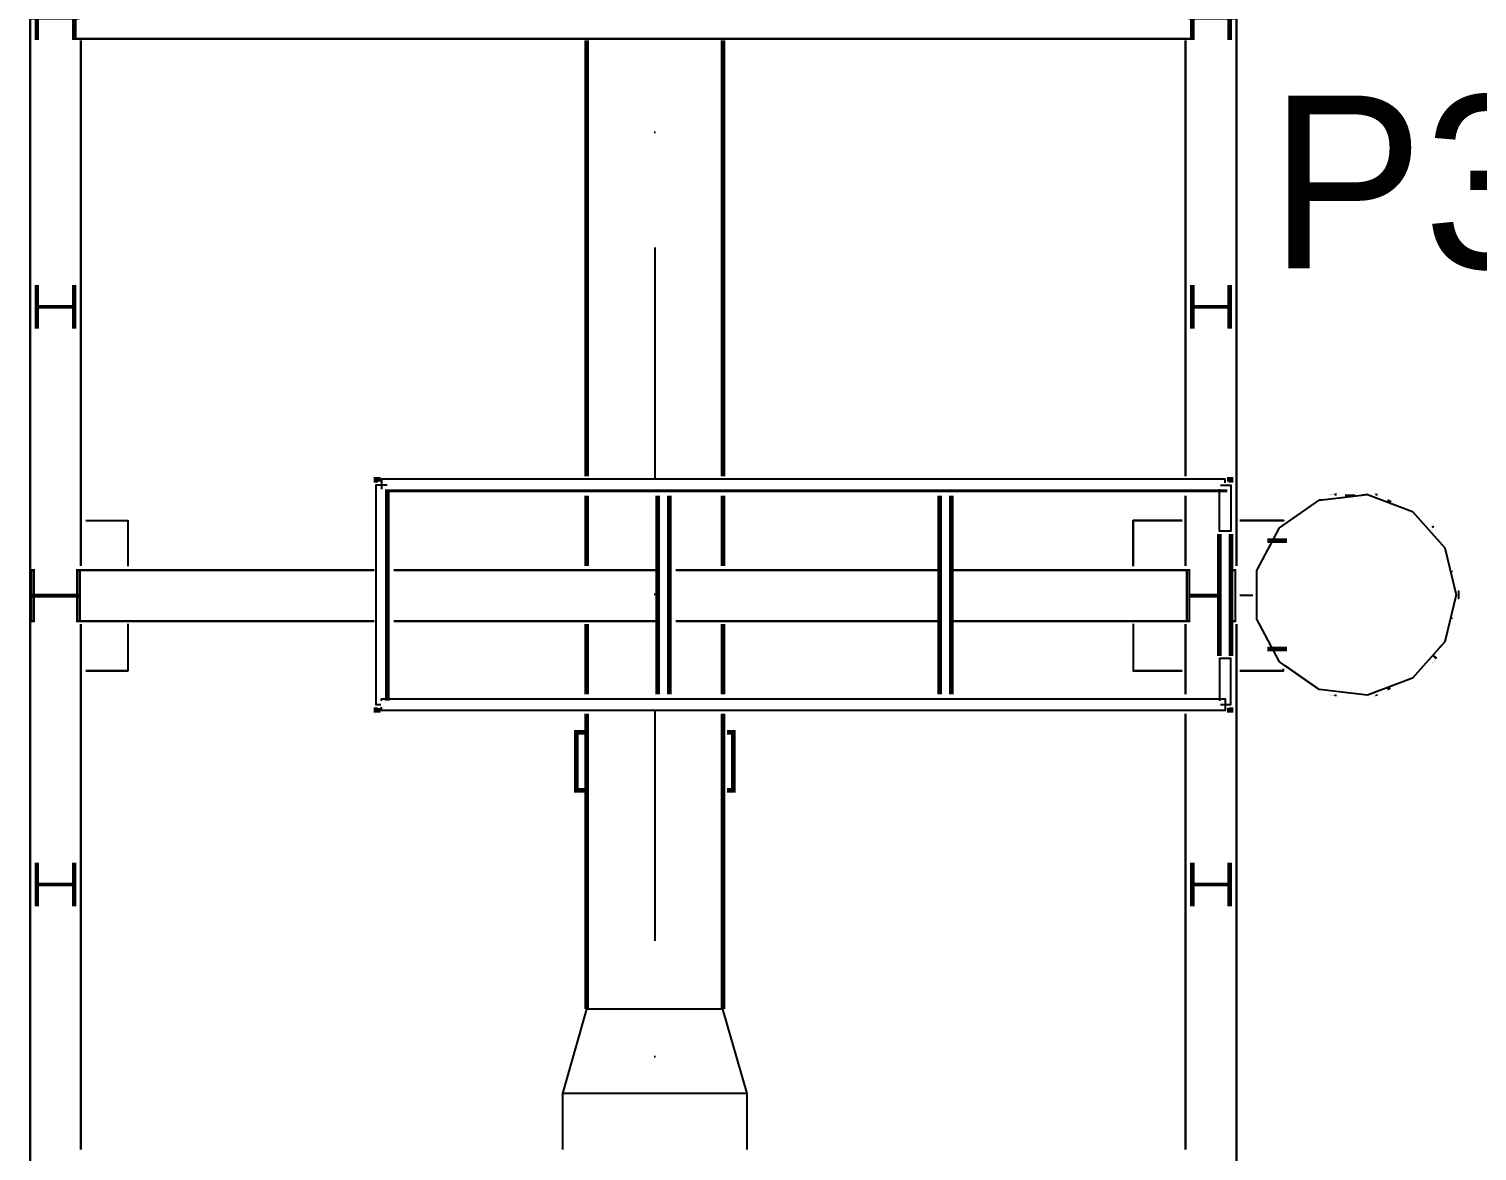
# Model space of a CAD drawing. Extents: x -57244 to 324435, y 15553 to 159369.
# Drawn here: x 176748 to 183013, y 81174 to 86030 of the extents above; entities that cross this region are included whole.
import ezdxf

# ---------------------------------------------------------------- set-up
doc = ezdxf.new("R2010")
doc.units = 0
doc.header["$LTSCALE"] = 2000
doc.header["$MEASUREMENT"] = 0
doc.linetypes.add('DASHDOT', pattern=[1, 0.5, -0.25, 0, -0.25])
doc.linetypes.add('HIDDEN', pattern=[0.375, 0.25, -0.125])
doc.layers.add('BASE', color=253, linetype='CONTINUOUS')
doc.styles.add('TXT', font='TXT', dxfattribs={"height": 0.2})

msp = doc.modelspace()

# ---------------------------------------------------------------- linework, layer by layer
at = {"layer": 'BASE', "linetype": 'DASHDOT'}
for p, q in [((179455.6840535413, 89084.27371720038, 1728.539999999997), (179455.6840535413, 80156.15371720027, 754.5800000000017)), ((182042.8240535417, 83577.91371720028, 150), (181987.3440535433, 83577.91371720028, 150))]:
    msp.add_line(p, q, dxfattribs=at)
at = {"layer": 'BASE', "linetype": 'HIDDEN'}
for p, q in [((182348.0040535432, 83992.55371720041, 100), (182330.944053542, 83990.47371720022, 100)), ((182403.4840535415, 83999.27371720015, 100), (182431.2440535387, 84002.65371720027, 100)), ((182538.8240535437, 84015.71371720033, 100), (182514.4640535392, 84012.75371720013, 100)), ((182734.6040535412, 83941.4537172002, 100), (182791.9040535387, 83876.79371720017, 100)), ((182115.2040535395, 83788.8337172002, 100), (182144.3240535431, 83844.3137172003, 100)), ((182869.8240535435, 83788.8337172002, 100), (182873.4640535417, 83784.71371720021, 100)), ((182873.4640535417, 83378.09371720045, 100), (182844.1040535384, 83344.9337172003, 100)), ((182181.5440535414, 83275.4537172002, 100), (182330.944053542, 83172.33371720044, 100)), ((182791.9040535387, 83286.01371720049, 100), (182734.6040535412, 83221.35371720046, 100))]:
    msp.add_line(p, q, dxfattribs=at)
at = {"layer": 'BASE', "linetype": 'Continuous'}
for p, q in [((176993.5440535409, 83252.91371720028), (177175.5840535435, 83252.91371720028)), ((181737.6440535401, 83252.91371720028), (181525.5840535435, 83252.91371720028)), ((182175.5840535435, 83252.91371720028), (181987.3440535433, 83252.91371720028))]:
    msp.add_line(p, q, dxfattribs=at)
at = {"layer": 'BASE', "linetype": 'Continuous', "const_width": 10}
for points, elevation in [([(176777.0840535412, 86167.91371720028), (176777.0840535412, 85987.91371720028), (176786.5840535412, 85987.91371720028), (176786.5840535412, 86074.91371720028), (176938.5840535412, 86074.91371720028), (176938.5840535412, 85987.91371720028), (176948.0840535412, 85987.91371720028), (176948.0840535412, 86167.91371720028), (176938.5840535412, 86167.91371720028), (176938.5840535412, 86080.91371720028), (176786.5840535412, 86080.91371720028), (176786.5840535412, 86167.91371720028)], 7800), ([(181776.5840535412, 86167.91371720028), (176948.5840535412, 86167.91371720028), (176948.5840535412, 85987.91371720028), (181776.5840535412, 85987.91371720028)], 7800), ([(181948.0840535412, 85987.91371720028), (181948.0840535412, 86167.91371720028), (181938.5840535412, 86167.91371720028), (181938.5840535412, 86080.91371720028), (181786.5840535412, 86080.91371720028), (181786.5840535412, 86167.91371720028), (181777.0840535412, 86167.91371720028), (181777.0840535412, 85987.91371720028), (181786.5840535412, 85987.91371720028), (181786.5840535412, 86074.91371720028), (181938.5840535412, 86074.91371720028), (181938.5840535412, 85987.91371720028)], 7800), ([(176777.0840535412, 84917.91371720028), (176786.5840535412, 84917.91371720028), (176786.5840535412, 84830.91371720028), (176938.5840535412, 84830.91371720028), (176938.5840535412, 84917.91371720028), (176948.0840535412, 84917.91371720028), (176948.0840535412, 84737.91371720028), (176938.5840535412, 84737.91371720028), (176938.5840535412, 84824.91371720028), (176786.5840535412, 84824.91371720028), (176786.5840535412, 84737.91371720028), (176777.0840535412, 84737.91371720028)], 7050), ([(181786.5840535411, 84737.91371720028), (181777.0840535411, 84737.91371720028), (181777.0840535411, 84917.91371720028), (181786.5840535411, 84917.91371720028), (181786.5840535411, 84830.91371720028), (181938.5840535411, 84830.91371720028), (181938.5840535411, 84917.91371720028), (181948.0840535411, 84917.91371720028), (181948.0840535411, 84737.91371720028), (181938.5840535411, 84737.91371720028), (181938.5840535411, 84824.91371720028), (181786.5840535411, 84824.91371720028)], 7050.000000000007), ([(182111.0840535412, 83820.45371720032), (182186.0840535412, 83820.45371720032), (182186.0840535412, 83811.09371720033), (182111.0840535412, 83811.09371720033)], 9550), ([(182847.9840535411, 83816.57371720031), (182847.3840535411, 83817.33371720032)], 2387.5), ([(182847.3840535411, 83817.33371720032), (182847.9840535411, 83816.57371720031)], 2312.5), ([(176768.5840535412, 83581.41371720028), (176956.5840535412, 83581.41371720028), (176956.5840535412, 83687.91371720028), (176967.5840535412, 83687.91371720028), (176967.5840535412, 83467.91371720028), (176956.5840535412, 83467.91371720028), (176956.5840535412, 83574.41371720028), (176768.5840535412, 83574.41371720028), (176768.5840535412, 83467.91371720028), (176757.5840535412, 83467.91371720028), (176757.5840535412, 83687.91371720028), (176768.5840535412, 83687.91371720028)], 7800), ([(182904.6240535411, 83677.85371720034), (182902.8640535411, 83685.49371720024)], 2387.5), ([(182902.8640535411, 83477.33371720032), (182904.3240535411, 83483.65371720027)], 2387.5), ([(182904.3240535411, 83483.65371720027), (182902.8640535411, 83477.33371720032)], 2312.5), ([(182111.0840535412, 83351.71371720033), (182111.0840535412, 83342.35371720034), (182186.0840535412, 83342.35371720034), (182186.0840535412, 83351.71371720033)], 9550), ([(176786.5840535412, 82324.91371720028), (176938.5840535412, 82324.91371720028), (176938.5840535412, 82237.91371720028), (176948.0840535412, 82237.91371720028), (176948.0840535412, 82417.91371720028), (176938.5840535412, 82417.91371720028), (176938.5840535412, 82330.91371720028), (176786.5840535412, 82330.91371720028), (176786.5840535412, 82417.91371720028), (176777.0840535412, 82417.91371720028), (176777.0840535412, 82237.91371720028), (176786.5840535412, 82237.91371720028)], 7050), ([(181786.5840535412, 82417.91371720028), (181786.5840535412, 82330.91371720028), (181938.5840535412, 82330.91371720028), (181938.5840535412, 82417.91371720028), (181948.0840535412, 82417.91371720028), (181948.0840535412, 82237.91371720028), (181938.5840535412, 82237.91371720028), (181938.5840535412, 82324.91371720028), (181786.5840535412, 82324.91371720028), (181786.5840535412, 82237.91371720028), (181777.0840535412, 82237.91371720028), (181777.0840535412, 82417.91371720028)], 7050)]:
    msp.add_lwpolyline(points, close=True, dxfattribs=dict(at, elevation=elevation))
at = {"layer": 'BASE', "linetype": 'Continuous'}
for points, const_width, elevation in [([(181776.5840535412, 85987.91371720028), (176948.5840535412, 85987.91371720028), (176948.5840535412, 86167.91371720028)], 10, 7628.999999999996), ([(176752.5840535412, 86074.91371720028), (176752.5840535412, 83594.63371720025)], 10, 6851), ([(176965.8040535412, 86074.91371720028), (176752.5840535412, 86074.91371720028), (176752.5840535412, 83581.91371720028), (176965.8040535412, 83581.91371720028)], 10, 7050), ([(176948.5840535412, 86074.91371720028), (176948.5840535412, 85987.91371720028)], 10, 7790.499999999996), ([(181972.5840535411, 83705.59371720033), (181972.5840535411, 86074.91371720028), (181765.4040535412, 86074.91371720028)], 10, 7050.000000000007), ([(181776.5840535412, 86074.91371720028), (181776.5840535412, 85987.91371720028)], 10, 7790.499999999996), ([(181866.0840535412, 86074.91371720028), (181972.5840535412, 86074.91371720028), (181972.5840535412, 83705.59371720033)], 10, 6851), ([(176972.5840535412, 85980.5537172003), (176972.5840535412, 83705.59371720033)], 10, 7050), ([(179160.6840535412, 84094.01371720026), (179160.6840535412, 85980.5537172003)], 20, 1300), ([(179750.6840535412, 84094.01371720026), (179750.6840535412, 85980.5537172003)], 20, 1300), ([(181752.5840535412, 85980.5537172003), (181752.5840535412, 84094.01371720026)], 10, 6839.999999999996), ([(181752.5840535412, 84094.01371720026), (181752.5840535412, 85980.5537172003)], 10, 7050), ([(181752.5840535412, 85980.5537172003), (181752.5840535412, 84094.01371720026)], 10, 7039), ([(181752.5840535412, 85980.5537172003), (181752.5840535412, 84094.01371720026)], 10, 6851), ([(178248.5840535412, 84066.25371720025), (178248.5840535412, 84081.41371720028), (178269.7440535411, 84081.41371720028)], 20, 8500), ([(178269.7440535411, 84081.41371720028), (178248.5840535412, 84081.41371720028), (178248.5840535412, 84066.25371720025)], 20, 8600), ([(181931.8640535411, 84081.41371720028), (181948.5840535412, 84081.41371720028), (181948.5840535412, 84066.25371720025)], 20, 8600), ([(181931.8640535411, 84081.41371720028), (181948.5840535412, 84081.41371720028), (181948.5840535412, 84066.25371720025)], 20, 8500), ([(178298.5840535412, 83122.99371720024), (178298.5840535412, 84038.51371720026)], 20, 9600), ([(179160.6840535412, 84010.77371720027), (179160.6840535412, 83705.59371720033)], 20, 1300), ([(179468.5840535412, 83150.73371720035), (179468.5840535412, 84010.77371720027)], 20, 8600), ([(179518.5840535412, 83150.73371720035), (179518.5840535412, 84010.77371720027)], 20, 8600), ([(179750.6840535412, 83705.59371720033), (179750.6840535412, 84010.77371720027)], 20, 1300), ([(180688.5840535412, 84010.77371720027), (180688.5840535412, 83150.73371720035)], 20, 8500), ([(180688.5840535412, 84010.77371720027), (180688.5840535412, 83150.73371720035)], 20, 8600), ([(180738.5840535412, 84010.77371720027), (180738.5840535412, 83150.73371720035)], 20, 8600), ([(180738.5840535412, 84010.77371720027), (180738.5840535412, 83150.73371720035)], 20, 8500), ([(181752.5840535412, 83705.59371720033), (181752.5840535412, 84010.77371720027)], 10, 6851), ([(181752.5840535412, 83705.59371720033), (181752.5840535412, 84010.77371720027)], 10, 7050), ([(181752.5840535412, 83705.59371720033), (181752.5840535412, 84010.77371720027)], 10, 6839.999999999996), ([(181752.5840535412, 84010.77371720027), (181752.5840535412, 83705.59371720033)], 10, 7039), ([(182441.5440535411, 84010.77371720027), (182486.7240535412, 84010.9337172003)], 10, 2312.5), ([(182486.7240535412, 84010.9337172003), (182441.5440535411, 84010.77371720027)], 10, 2387.5), ([(182441.5440535411, 84010.77371720027), (182486.7240535412, 84010.9337172003)], 10, 2387.5), ([(182486.7240535412, 84010.9337172003), (182441.5440535411, 84010.77371720027)], 10, 2312.5), ([(182641.8440535412, 83983.03371720028), (182625.4440535411, 83990.87371720036)], 10, 2312.5), ([(182625.4440535411, 83990.87371720036), (182641.8440535412, 83983.03371720028)], 10, 2387.5), ([(182641.8440535412, 83983.03371720028), (182625.4440535411, 83990.87371720036)], 10, 2387.5), ([(182627.7440535412, 83983.03371720028), (182625.4440535411, 83984.13371720025)], 10, 2312.5), ([(182627.7440535412, 83983.03371720028), (182625.4440535411, 83984.13371720025)], 10, 2312.5), ([(182627.7440535412, 83983.03371720028), (182625.4440535411, 83984.13371720025)], 10, 2387.5), ([(182627.7440535412, 83983.03371720028), (182625.4440535411, 83984.13371720025)], 10, 2387.5), ([(181898.5840535412, 83844.3137172003), (181898.5840535412, 83317.19371720031)], 20, 8600), ([(181948.5840535412, 83844.3137172003), (181948.5840535412, 83317.19371720031)], 20, 8500), ([(181948.5840535412, 83317.19371720031), (181948.5840535412, 83844.3137172003)], 20, 8600), ([(182819.6440535411, 83878.99371720036), (182825.4640535412, 83872.0537172003)], 10, 2350.259999999998), ([(182153.8040535412, 83811.09371720033), (182126.0640535412, 83811.09371720033)], 10, 150), ([(176965.8040535412, 83687.91371720028), (176967.5840535412, 83687.91371720028), (176967.5840535412, 83483.65371720027)], 10, 150), ([(176967.5840535412, 83687.91371720028), (176967.5840535412, 83581.41371720028)], 10, 7601.02), ([(178241.9840535412, 83687.91371720028), (176967.5840535412, 83687.91371720028)], 10, 7789), ([(176967.5840535412, 83687.91371720028), (176967.5840535412, 83467.91371720028)], 10, 7800.02), ([(178241.9840535412, 83687.91371720028), (176967.5840535412, 83687.91371720028), (176967.5840535412, 83581.41371720028)], 10, 7601), ([(178241.9840535412, 83687.91371720028), (176967.5840535412, 83687.91371720028), (176967.5840535412, 83467.91371720028), (178241.9840535412, 83467.91371720028)], 10, 7800), ([(179462.7040535412, 83687.91371720028), (178325.2240535412, 83687.91371720028)], 10, 7789), ([(179462.7040535412, 83687.91371720028), (178325.2240535412, 83687.91371720028)], 10, 7601), ([(178325.2240535412, 83687.91371720028), (179462.7040535412, 83687.91371720028)], 10, 7800), ([(180683.4040535412, 83687.91371720028), (179545.9240535412, 83687.91371720028)], 10, 7800), ([(180683.4040535412, 83687.91371720028), (179545.9240535412, 83687.91371720028)], 10, 7601), ([(180683.4040535412, 83687.91371720028), (179545.9240535412, 83687.91371720028)], 10, 7789), ([(181757.5840535412, 83581.41371720028), (181757.5840535412, 83687.91371720028), (180738.8840535411, 83687.91371720028)], 10, 7789), ([(181757.5840535412, 83581.41371720028), (181757.5840535412, 83687.91371720028), (180738.8840535411, 83687.91371720028)], 10, 7601), ([(180738.8840535411, 83467.91371720028), (181757.5840535412, 83467.91371720028), (181757.5840535412, 83687.91371720028), (180738.8840535411, 83687.91371720028)], 10, 7800), ([(181876.3640535388, 83581.41371720028), (181768.5840535388, 83581.41371720028), (181768.5840535388, 83687.91371720028), (181757.5840535389, 83687.91371720028), (181757.5840535389, 83467.91371720028), (181768.5840535388, 83467.91371720028), (181768.5840535388, 83574.41371720028), (181876.3640535388, 83574.41371720028)], 10, 7799.999999982832), ([(181765.4040535412, 83467.91371720028), (181757.5840535412, 83467.91371720028), (181757.5840535412, 83687.91371720028), (181765.4040535412, 83687.91371720028)], 10, 150), ([(181757.5840535412, 83467.91371720028), (181757.5840535412, 83687.91371720028)], 10, 7800.02), ([(181959.6040535411, 83687.91371720028), (181967.5840535412, 83687.91371720028), (181967.5840535412, 83467.91371720028), (181959.6040535411, 83467.91371720028)], 10, 7800), ([(181967.5840535412, 83483.65371720027), (181967.5840535412, 83677.85371720034)], 10, 150), ([(176771.6040535412, 83581.91371720028), (176859.0840535412, 83581.91371720028)], 10, 7039), ([(176965.8040535412, 83581.91371720028), (176771.6040535412, 83581.91371720028)], 10, 6839.999999999996), ([(176866.0840535412, 83581.91371720028), (176965.8040535412, 83581.91371720028)], 10, 7039), ([(181904.1040535411, 83581.91371720028), (181793.1440535412, 83581.91371720028)], 10, 7050), ([(181793.1440535412, 83581.91371720028), (181859.0840535412, 83581.91371720028)], 10, 7039), ([(181904.1040535411, 83581.91371720028), (181793.1440535412, 83581.91371720028)], 10, 6839.999999999996), ([(181866.0840535412, 83581.91371720028), (181904.1040535411, 83581.91371720028)], 10, 7039), ([(176965.8040535412, 83573.91371720028), (176752.5840535412, 83573.91371720028), (176752.5840535412, 81080.91371720028), (176965.8040535412, 81080.91371720028)], 10, 7050), ([(176859.0840535412, 83573.91371720028), (176752.5840535412, 83573.91371720028), (176752.5840535412, 81080.91371720028)], 10, 6851), ([(176965.8040535412, 81080.91371720028), (176752.5840535412, 81080.91371720028), (176752.5840535412, 83573.91371720028), (176965.8040535412, 83573.91371720028)], 10, 6839.999999999996), ([(176859.0840535412, 81080.91371720028), (176752.5840535412, 81080.91371720028), (176752.5840535412, 83573.91371720028), (176859.0840535412, 83573.91371720028)], 10, 7039), ([(176866.0840535412, 83573.91371720028), (176965.8040535412, 83573.91371720028)], 10, 6851), ([(176967.5840535412, 83574.41371720028), (176967.5840535412, 83467.91371720028)], 10, 7601), ([(176967.5840535412, 83467.91371720028), (176967.5840535412, 83574.41371720028)], 10, 7601.02), ([(181904.1040535411, 83573.91371720028), (181765.4040535412, 83573.91371720028)], 10, 7050), ([(181765.4040535412, 83573.91371720028), (181859.0840535412, 83573.91371720028)], 10, 6851), ([(178241.9840535412, 83467.91371720028), (176967.5840535412, 83467.91371720028)], 10, 7789), ([(176967.5840535412, 83467.91371720028), (178241.9840535412, 83467.91371720028)], 10, 7589.999999999996), ([(179462.7040535412, 83467.91371720028), (178325.2240535412, 83467.91371720028)], 10, 7789), ([(179462.7040535412, 83467.91371720028), (178325.2240535412, 83467.91371720028)], 10, 7800), ([(178325.2240535412, 83467.91371720028), (179462.7040535412, 83467.91371720028)], 10, 7589.999999999996), ([(179160.6840535412, 83150.73371720035), (179160.6840535412, 83455.91371720028)], 20, 1300), ([(180683.4040535412, 83467.91371720028), (179545.9240535412, 83467.91371720028)], 10, 7589.999999999996), ([(179545.9240535412, 83467.91371720028), (180683.4040535412, 83467.91371720028)], 10, 7789), ([(179545.9240535412, 83467.91371720028), (180683.4040535412, 83467.91371720028)], 10, 7800), ([(179750.6840535412, 83455.91371720028), (179750.6840535412, 83150.73371720035)], 20, 1300), ([(181737.6440535412, 83467.91371720028), (180738.8840535411, 83467.91371720028)], 10, 7789), ([(181737.6440535412, 83467.91371720028), (180738.8840535411, 83467.91371720028)], 10, 7589.999999999996), ([(176972.5840535412, 81180.95371720032), (176972.5840535412, 83455.91371720028)], 10, 7050), ([(176972.5840535412, 83455.91371720028), (176972.5840535412, 81180.95371720032)], 10, 6839.999999999996), ([(176972.5840535412, 83455.91371720028), (176972.5840535412, 81180.95371720032)], 10, 6851), ([(181752.5840535412, 83455.91371720028), (181752.5840535412, 83150.73371720035)], 10, 7050), ([(181752.5840535412, 83455.91371720028), (181752.5840535412, 83150.73371720035)], 10, 6851), ([(181972.5840535412, 83455.91371720028), (181972.5840535412, 81080.91371720028), (181793.1440535412, 81080.91371720028)], 10, 7050), ([(182126.0640535412, 83342.35371720034), (182111.0840535412, 83342.35371720034)], 10, 150), ([(182639.0840535412, 83178.47371720034), (182625.4440535411, 83171.95371720032)], 10, 2387.5), ([(182639.0840535412, 83178.47371720034), (182625.4440535411, 83171.95371720032)], 10, 2387.5), ([(178269.7440535411, 83081.41371720028), (178248.5840535411, 83081.41371720028), (178248.5840535411, 83095.25371720025)], 20, 8600.000000000004), ([(178248.5840535412, 83095.25371720025), (178248.5840535412, 83081.41371720028)], 20, 8500), ([(181948.5840535412, 83095.25371720025), (181948.5840535412, 83081.41371720028), (181931.8640535411, 83081.41371720028)], 20, 8600), ([(181948.5840535412, 83095.25371720025), (181948.5840535412, 83081.41371720028), (181931.8640535411, 83081.41371720028)], 20, 8500), ([(179160.6840535412, 81788.91371720028), (179160.6840535412, 83067.49371720036)], 20, 1300), ([(179750.6840535412, 81788.91371720028), (179750.6840535412, 83067.49371720036)], 20, 1300), ([(181752.5840535412, 83067.49371720036), (181752.5840535412, 81180.95371720032)], 10, 6851), ([(181752.5840535412, 83067.49371720036), (181752.5840535412, 81180.95371720032)], 10, 7050), ([(179157.5240535412, 82735.91371720028), (179115.6840535412, 82735.91371720028), (179115.6840535412, 82985.91371720028), (179157.5240535412, 82985.91371720028)], 20, 600), ([(179767.8840535411, 82735.91371720028), (179795.6840535412, 82735.91371720028), (179795.6840535412, 82985.91371720028), (179767.8840535411, 82985.91371720028)], 20, 600)]:
    msp.add_lwpolyline(points, dxfattribs=dict(at, const_width=const_width, elevation=elevation))
at = {"layer": 'BASE', "linetype": 'Continuous', "extrusion": (-0.7071067811865476, -0.7071067811865476, 0), "const_width": 20}
for points, elevation in [([(66656.94124595844, 9600.019999999919), (66621.61419117039, 9624.999999999922)], -185495.3344744795), ([(69874.27710035715, 9624.999999999922), (69838.95004556919, 9600.019999999919)], -187404.4944994119)]:
    msp.add_lwpolyline(points, dxfattribs=dict(at, elevation=elevation))
at = {"layer": 'BASE', "linetype": 'Continuous', "extrusion": (0, -0.7081034065938734, 0.7061087491103277), "const_width": 20, "elevation": -52724.30048465784}
msp.add_lwpolyline([(181923.5840535412, 66143.1500354316), (181923.5840535412, 66133.12325130122), (178297.4840535412, 66133.12325130122)], dxfattribs=at)
at = {"layer": 'BASE', "linetype": 'Continuous', "extrusion": (-0.7061087491102442, 0.7081034065939565, 0), "const_width": 20, "elevation": -68937.23717484686}
msp.add_lwpolyline([(-188138.3375709221, 9600.019999999997), (-188148.3643550527, 9607.119999999999)], dxfattribs=at)
at = {"layer": 'BASE', "linetype": 'HIDDEN', "elevation": 9550.000000001324}
msp.add_lwpolyline([(182330.9440535413, 83172.33371720032), (182158.6040535413, 83291.29371720029), (182061.3040535413, 83476.69371720031), (182061.3040535413, 83686.11371720035), (182158.6040535413, 83871.51371720026), (182330.9440535413, 83990.47371720034), (182538.8240535413, 84015.71371720033), (182734.6040535413, 83941.45371720032), (182873.4640535413, 83784.71371720033), (182923.5840535413, 83581.41371720028), (182873.4640535413, 83378.09371720033), (182734.6040535413, 83221.35371720034), (182538.8240535413, 83147.09371720033)], close=True, dxfattribs=at)
at = {"layer": 'BASE', "linetype": 'Continuous', "extrusion": (0.9743911956946242, 0.2248595066987397, 0), "const_width": 10, "elevation": 196590.5812978796}
msp.add_lwpolyline([(40851.67513912504, 2350.079999999922), (40854.0766386569, 2350.259999999922), (40851.67513912504, 2378.959999999926)], dxfattribs=at)
at = {"layer": 'BASE', "linetype": 'Continuous', "extrusion": (-0.2251538785926481, 0.9707767796541283, 0.08305525292868124), "const_width": 10, "elevation": 40691.93521640041}
msp.add_lwpolyline([(-196666.7870993959, -916.8065898724672), (-196666.7872530059, -1032.988003187938), (-196635.5392578697, -1032.988003187973)], dxfattribs=at)
at = {"layer": 'BASE', "linetype": 'Continuous', "extrusion": (0.1725681661606779, 0.981481445039202, 0.08315287771148222), "const_width": 10, "elevation": 114165.5898731816}
msp.add_lwpolyline([(-165271.3520768711, -7070.564092794833), (-165271.3525097909, -7167.760703845917), (-165262.1129210555, -7167.760703845937)], dxfattribs=at)
at = {"layer": 'BASE', "linetype": 'Continuous'}
for points, elevation in [([(176993.5440535412, 83902.91371720028), (177175.5840535412, 83902.91371720028), (177175.5840535412, 83705.59371720033)], 150), ([(176993.5440535412, 83902.91371720028), (177175.5840535412, 83902.91371720028), (177175.5840535412, 83705.59371720033)], 150), ([(181737.6440535412, 83902.91371720028), (181525.5840535412, 83902.91371720028), (181525.5840535412, 83705.59371720033)], 150), ([(181525.5840535412, 83705.59371720033), (181525.5840535412, 83902.91371720028), (181737.6440535412, 83902.91371720028)], 150), ([(182175.5840535411, 83899.79371720029), (182175.5840535411, 83902.91371720028), (181987.3440535411, 83902.91371720028)], 150.0000000000073), ([(181987.3440535411, 83902.91371720028), (182175.5840535411, 83902.91371720028), (182175.5840535411, 83899.79371720029)], 150.0000000000073), ([(177175.5840535412, 83455.91371720028), (177175.5840535412, 83252.91371720028), (176993.5440535412, 83252.91371720028)], 150), ([(177175.5840535412, 83455.91371720028), (177175.5840535412, 83252.91371720028), (176993.5440535412, 83252.91371720028)], 150), ([(181525.5840535412, 83455.91371720028), (181525.5840535412, 83252.91371720028), (181737.6440535412, 83252.91371720028)], 150), ([(181525.5840535412, 83455.91371720028), (181525.5840535412, 83252.91371720028), (181737.6440535412, 83252.91371720028)], 150), ([(181987.3440535412, 83252.91371720028), (182175.5840535412, 83252.91371720028), (182175.5840535412, 83261.71371720033)], 150), ([(181987.3440535412, 83252.91371720028), (182175.5840535412, 83252.91371720028), (182175.5840535412, 83261.71371720033)], 150)]:
    msp.add_lwpolyline(points, dxfattribs=dict(at, elevation=elevation))
at = {"layer": 'BASE', "linetype": 'Continuous', "extrusion": (0, 1, 0)}
for points, const_width, elevation in [([(-182930.6240535411, 2377.720000000001), (-182932.9040535411, 2350.259999999998)], 10, 83565.77371720027), ([(-179711.1640535412, 1447.519999999997), (-179750.6840535412, 1300.02)], 20, 81788.91371720028)]:
    msp.add_lwpolyline(points, dxfattribs=dict(at, const_width=const_width, elevation=elevation))
at = {"layer": 'BASE', "linetype": 'Continuous', "extrusion": (0.7631543418249166, -0.6408583461343307, 0.08304234307718361), "const_width": 10, "elevation": 86341.6619261881}
msp.add_lwpolyline([(181375.4031158948, -4629.082672172801), (181375.4220243527, -4836.458945749263), (181346.2498938168, -4836.458945749289)], dxfattribs=at)
at = {"layer": 'BASE', "linetype": 'Continuous', "extrusion": (0.9753132989728666, -0.2208256526010149, 0), "const_width": 10, "elevation": 159505.9972247372}
msp.add_lwpolyline([(121369.973907659, 2363.299999999865), (121368.8870774056, 2350.259999999864), (121369.973907659, 2350.17999999987)], dxfattribs=at)
at = {"layer": 'BASE', "linetype": 'Continuous', "extrusion": (-0.2251562698375222, -0.9707870897810306, 0.0829281644999481), "const_width": 10, "elevation": -121587.4048092092}
msp.add_lwpolyline([(158898.9246121432, 12576.76061231279), (158898.9278123488, 12476.25442150965), (158867.6798172129, 12476.25442150966)], dxfattribs=at)
at = {"layer": 'BASE', "linetype": 'Continuous', "extrusion": (0.1729398388247263, -0.9814335853304538, 0.08294534183839966), "const_width": 10, "elevation": -49830.23662687597}
msp.add_lwpolyline([(194228.2086815408, 6505.864582594143), (194237.4285730803, 6505.864582594131), (194237.425709706, 6587.646394702935)], dxfattribs=at)
at = {"layer": 'BASE', "linetype": 'Continuous', "extrusion": (0.7071067811865476, -0.7071067811865476, 0), "const_width": 20, "elevation": 67293.36563329754}
msp.add_lwpolyline([(184858.9100871404, 9600.019999999919), (184847.0306932163, 9608.41999999992)], dxfattribs=at)
at = {"layer": 'BASE', "linetype": 'Continuous', "const_width": 20}
for points in [[(179115.6840535412, 82735.91371720028), (179157.5240535412, 82735.91371720028)], [(179795.6840535412, 82735.91371720028), (179767.8840535411, 82735.91371720028)]]:
    msp.add_lwpolyline(points, dxfattribs=at)
at = {"layer": 'BASE', "linetype": 'Continuous'}
for points in [[(178297.4840535418, 84056.41371720028, 9601.119999999999), (178273.5840535417, 84056.41371720028, 9625), (178248.5840535417, 84056.41371720028, 9600), (178248.5840535417, 83106.41371720028, 9600), (178269.7440535397, 83106.41371720028, 9621.159999999996)], [(181923.5840535417, 84066.25371720013, 9615.14), (181923.5840535417, 84081.39371720038, 9600), (178273.5840535417, 84081.39371720038, 9600), (178273.5840535417, 84056.41371720028, 9624.98), (178273.5840535417, 84038.51371720026, 9607.099999999999)], [(181904.1040535419, 84056.41371720028, 9605.54), (181923.5840535417, 84056.41371720028, 9625), (181948.5840535417, 84056.41371720028, 9600), (181948.5840535417, 83856.41371720028, 9600), (181923.5840535417, 83856.41371720028, 9625), (181898.5840535417, 83856.41371720028, 9600), (181898.5840535417, 84038.51371720026, 9600)], [(182930.6240535384, 83597.01371720014, 2377.720000000001), (182932.9040535419, 83597.01371720014, 2350.259999999998), (182932.9040535419, 83565.77371720027, 2350.259999999998), (182930.6240535384, 83565.77371720027, 2350.079999999998)], [(181904.1040535419, 83106.41371720028, 9605.54), (181923.5840535417, 83106.41371720028, 9625), (181948.5840535417, 83106.41371720028, 9600), (181948.5840535417, 83306.41371720028, 9600), (181923.5840535417, 83306.41371720028, 9625), (181898.5840535417, 83306.41371720028, 9600), (181898.5840535417, 83122.99371720012, 9600)], [(178273.5840535417, 83122.99371720012, 9608.399999999998), (178273.5840535417, 83131.39371720038, 9600), (181923.5840535417, 83131.39371720038, 9600), (181923.5840535417, 83106.41371720028, 9624.98), (181923.5840535417, 83081.43371720042, 9600), (178273.5840535417, 83081.43371720042, 9600), (178273.5840535417, 83095.25371720025, 9613.84)], [(179855.6840535413, 81422.91371720028, 1300), (179750.6840535425, 81788.91371720028, 1300), (179711.1640535397, 81788.91371720028, 1447.499999999996), (179603.184053539, 81788.91371720028, 1555.48), (179455.6840535413, 81788.91371720028, 1595), (179308.1840535436, 81788.91371720028, 1555.48), (179200.204053543, 81788.91371720028, 1447.499999999996), (179160.6840535401, 81788.91371720028, 1300), (179055.6840535413, 81422.91371720028, 1300)], [(179855.6840535413, 81180.9537172002, 1300), (179855.6840535413, 81422.91371720028, 1300), (179802.1040535401, 81422.91371720028, 1500), (179655.6840535413, 81422.91371720028, 1646.420000000002), (179455.6840535413, 81422.91371720028, 1700), (179255.6840535413, 81422.91371720028, 1646.420000000002), (179109.2640535425, 81422.91371720028, 1500), (179055.6840535413, 81422.91371720028, 1300), (179055.6840535413, 81180.9537172002, 1300)]]:
    msp.add_polyline3d(points, dxfattribs=at)

# ---------------------------------------------------------------- texts
at = {"layer": 'BASE', "linetype": 'Continuous', "style": 'TXT'}
msp.add_text('P363B', height=747.5, dxfattribs=at).set_placement((182114.6040535401, 84994.61371720035, 67700))

doc.saveas('drawing.dxf')
